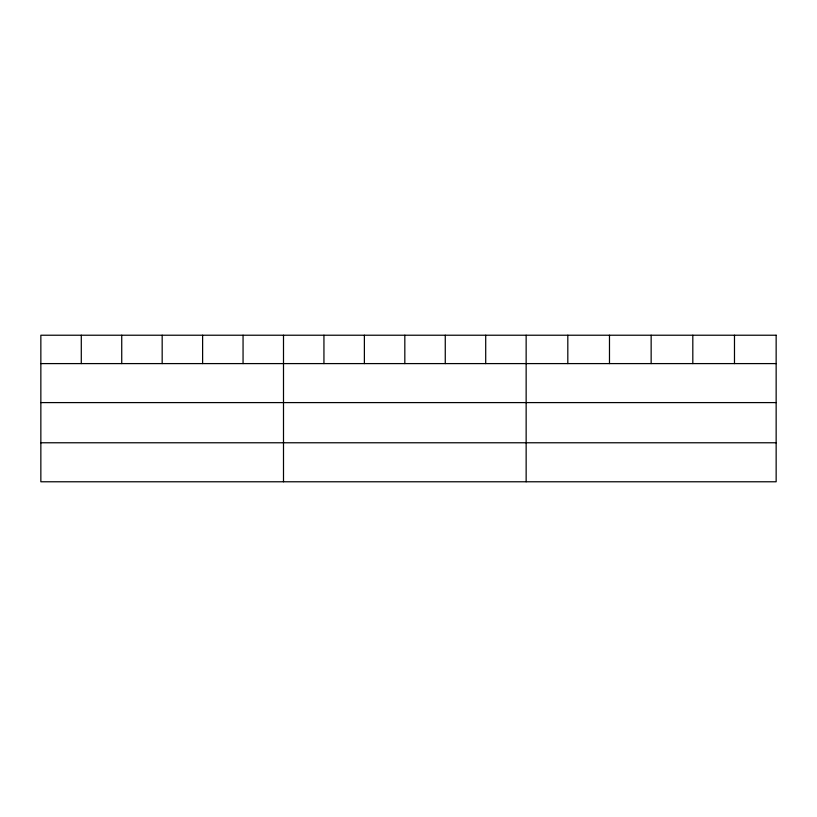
<?xml version="1.0" encoding="UTF-8"?>
<svg xmlns="http://www.w3.org/2000/svg" width="817" height="817" viewBox="0 0 817 817"><rect width="100%" height="100%" fill="white"/><g stroke="black" fill="none" stroke-linecap="round" stroke-linejoin="round"><path stroke-width="1.23" d="M40.85 363.596L776.15 363.596M40.85 402.597L776.15 402.597M40.85 442.773L776.15 442.773M734.483 335.225L734.483 363.596M692.816 335.225L692.816 363.596M651.149 335.225L651.149 363.596M609.482 335.225L609.482 363.596M567.815 335.225L567.815 363.596M526.148 335.225L526.148 481.775M485.707 335.225L485.707 363.596M445.265 335.225L445.265 363.596M404.823 335.225L404.823 363.596M364.382 335.225L364.382 363.596M323.94 335.225L323.94 363.596M283.499 335.225L283.499 481.775M243.058 335.225L243.058 363.596M202.616 335.225L202.616 363.596M162.175 335.225L162.175 363.596M121.733 335.225L121.733 363.596M81.291 335.225L81.291 363.596M776.15 335.225L40.85 335.225L40.85 481.775L776.15 481.775L776.15 335.225"/></g></svg>
